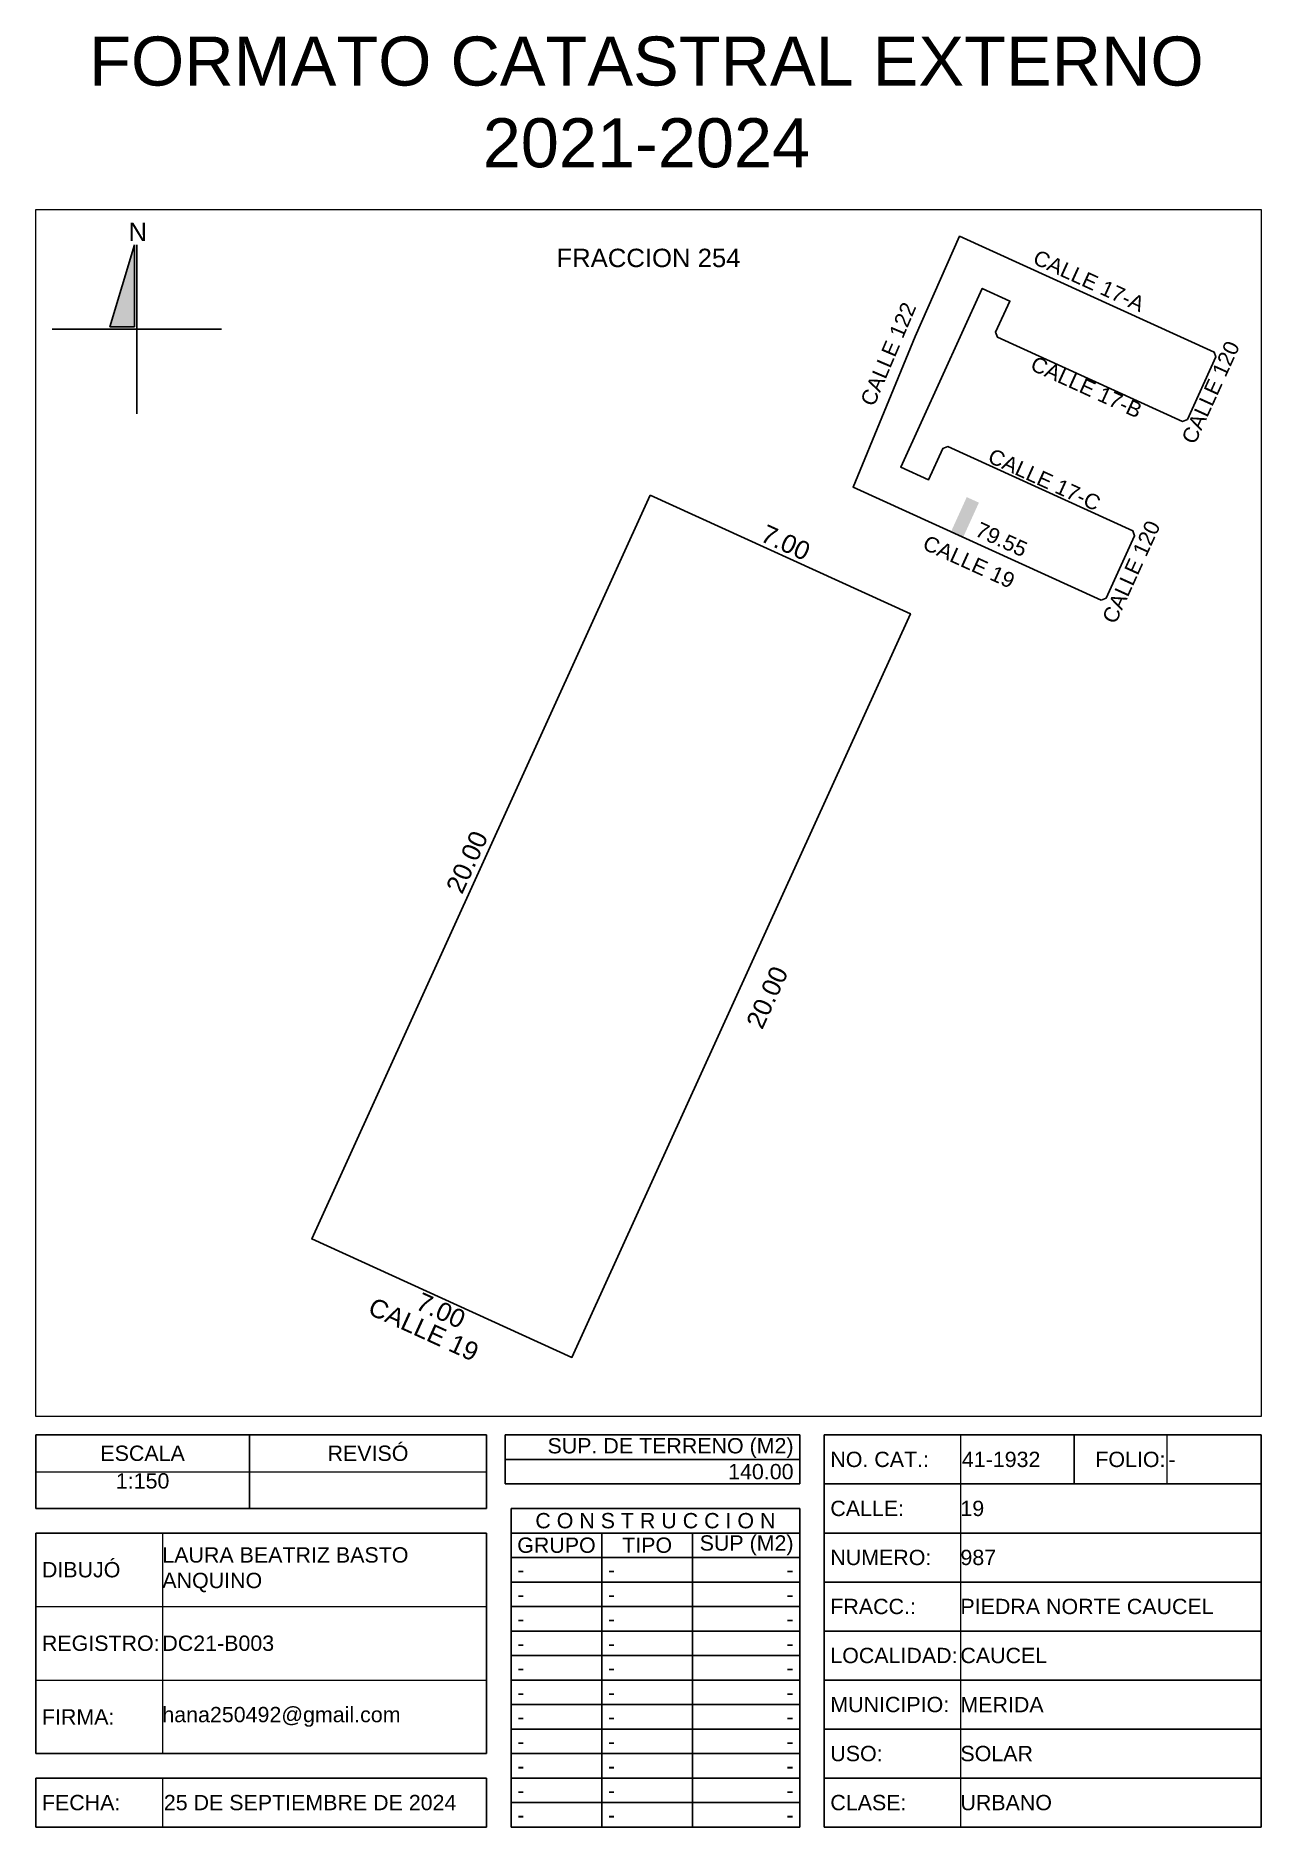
# Model space of a CAD drawing. Header units: inches. Extents: x 163.5 to 193.5, y 30.1 to 74.
import ezdxf

# ---------------------------------------------------------------- set-up
doc = ezdxf.new("R2010")
doc.units = ezdxf.units.IN
doc.header["$MEASUREMENT"] = 0
doc.layers.add('_DIV LOTES', color=7, linetype='Continuous')
doc.styles.add('Formato', font='arial.ttf')
doc.styles.add('Localizacion', font='arial.ttf')
doc.styles.get("Standard").update_dxf_attribs({"font": 'arial.ttf'})
doc.styles.add('Terreno', font='arial.ttf')
doc.dimstyles.new('T-100', dxfattribs={"dimscale": 0, "dimtxt": 0.45, "dimasz": 0.18, "dimexe": 0.18, "dimexo": 0.0625, "dimgap": 0.0905, "dimtad": 0, "dimzin": 1, "dimdsep": 46, "dimtxsty": 'Terreno', "dimblk": 'NONE', "dimcen": 0, "dimse1": 1, "dimse2": 1, "dimsd1": 1, "dimsd2": 1, "dimclrt": 256, "dimadec": 0, "dimazin": 0, "dimtfac": 1, "dimtix": 1, "dimtofl": 0, "dimtmove": 2, "dimatfit": 3, "dimldrblk": 'NONE', "dimfxl": 1, "dimtolj": 1, "dimarcsym": 0})
doc.dimstyles.new('U-100', dxfattribs={"dimscale": 0, "dimtxt": 0.375, "dimasz": 0.18, "dimexe": 0.18, "dimexo": 0.0625, "dimgap": 0.0905, "dimtad": 0, "dimzin": 1, "dimdsep": 46, "dimtxsty": 'Terreno', "dimblk": 'NONE', "dimcen": 0, "dimse1": 1, "dimse2": 1, "dimsd1": 1, "dimsd2": 1, "dimclrt": 256, "dimadec": 0, "dimazin": 0, "dimtfac": 1, "dimtix": 1, "dimtofl": 0, "dimtmove": 2, "dimatfit": 3, "dimldrblk": 'NONE', "dimfxl": 1, "dimtolj": 1, "dimarcsym": 0})

# ---------------------------------------------------------------- blocks, each defined once
blk = doc.blocks.new('*T4')
at = {"color": 0, "linetype": 'ByBlock', "lineweight": -2, "transparency": 16777216}
for p, q in [((0, 0), (11.036, 0)), ((0, 0), (0, -1.8)), ((5.23, 0), (5.23, -1.8)), ((11.036, 0), (11.036, -1.8)), ((0, -1.8), (11.036, -1.8))]:
    blk.add_line(p, q, dxfattribs=at)
at = {"layer": 'Defpoints', "color": 8, "linetype": 'ByBlock', "lineweight": 0, "transparency": 16777216}
blk.add_line((0, -0.9), (11.036, -0.9), dxfattribs=at)
at = {"color": 0, "lineweight": 18, "transparency": 16777216, "char_height": 0.375}
for s, insert, width, attachment_point in [('{\\C256;ESCALA}', (2.615, -0.45), 5.15762, 5), ('REVISÓ', (8.133, -0.45), 5.73486, 5), ('1:150', (2.615, -0.936), 5.15762, 2)]:
    blk.add_mtext(s, dxfattribs=dict(at, insert=insert, width=width, attachment_point=attachment_point))
blk = doc.blocks.new('*T5')
at = {"color": 0, "lineweight": -2, "transparency": 16777216}
for p, q in [((0, 0), (7.21, 0)), ((0, 0), (0, -0.6)), ((7.21, 0), (7.21, -0.6)), ((0, -0.6), (7.21, -0.6))]:
    blk.add_line(p, q, dxfattribs=at)
at = {"color": 0, "lineweight": 18, "transparency": 16777216, "insert": (7.06, -0.3), "char_height": 0.375, "width": 6.90975, "attachment_point": 6}
blk.add_mtext('140.00', dxfattribs=at)
blk = doc.blocks.new('*T6')
at = {"color": 0, "lineweight": -2, "transparency": 16777216}
for p, q in [((0, 0), (7.21, 0)), ((0, 0), (0, -0.6)), ((7.21, 0), (7.21, -0.6)), ((0, -0.6), (7.21, -0.6))]:
    blk.add_line(p, q, dxfattribs=at)
at = {"color": 0, "lineweight": 18, "transparency": 16777216, "insert": (7.06, -0.564), "char_height": 0.375, "width": 6.90975, "attachment_point": 9}
blk.add_mtext('{\\C256;  SUP. DE TERRENO (M2)   }', dxfattribs=at)
blk = doc.blocks.new('*T7')
at = {"color": 0, "lineweight": -2, "transparency": 16777216}
for p, q in [((0, 0), (3.336, 0)), ((0, 0), (0, -9.6)), ((0, -1.2), (3.336, -1.2)), ((0, -2.4), (3.336, -2.4)), ((0, -3.6), (3.336, -3.6)), ((0, -4.8), (3.336, -4.8)), ((0, -6), (3.336, -6)), ((0, -7.2), (3.336, -7.2)), ((0, -8.4), (3.336, -8.4)), ((0, -9.6), (3.336, -9.6))]:
    blk.add_line(p, q, dxfattribs=at)
at = {"layer": 'Defpoints', "color": 8, "linetype": 'ByBlock', "lineweight": 0, "transparency": 16777216}
blk.add_line((3.336, 0), (3.336, -9.6), dxfattribs=at)
at = {"color": 0, "lineweight": 18, "transparency": 16777216, "char_height": 0.375, "width": 3.03551, "attachment_point": 4, "style": 'Formato'}
for s, insert in [('NO. CAT.:', (0.15, -0.6)), ('CALLE:', (0.15, -1.8)), ('NUMERO:', (0.15, -3)), ('FRACC.:', (0.15, -4.2)), ('LOCALIDAD:', (0.15, -5.4)), ('MUNICIPIO:', (0.15, -6.6)), ('CLASE:', (0.15, -9))]:
    blk.add_mtext(s, dxfattribs=dict(at, insert=insert))
at = {"color": 0, "lineweight": 18, "transparency": 16777216, "insert": (0.15, -7.8), "char_height": 0.375, "width": 3.03551, "attachment_point": 4}
blk.add_mtext('USO:', dxfattribs=at)
blk = doc.blocks.new('*T8')
at = {"color": 0, "lineweight": -2, "transparency": 16777216}
for p, q in [((0, 0), (7.363, 0)), ((7.363, 0), (7.363, -8.4)), ((0, -1.2), (7.363, -1.2)), ((0, -2.4), (7.363, -2.4)), ((0, -3.6), (7.363, -3.6)), ((0, -4.8), (7.363, -4.8)), ((0, -6), (7.363, -6)), ((0, -7.2), (7.363, -7.2)), ((0, -8.4), (7.363, -8.4))]:
    blk.add_line(p, q, dxfattribs=at)
at = {"layer": 'Defpoints', "color": 8, "linetype": 'ByBlock', "lineweight": 0, "transparency": 16777216}
blk.add_line((0, 0), (0, -8.4), dxfattribs=at)
at = {"color": 0, "lineweight": 18, "transparency": 16777216, "char_height": 0.375, "width": 7.363, "attachment_point": 4}
for s, insert in [('19', (0, -0.6)), ('987', (0, -1.8)), ('PIEDRA NORTE CAUCEL', (0, -3)), ('CAUCEL', (0, -4.2)), ('MERIDA', (0, -5.4)), ('SOLAR', (0, -6.6)), ('URBANO', (0, -7.8))]:
    blk.add_mtext(s, dxfattribs=dict(at, insert=insert))
blk = doc.blocks.new('*T9')
at = {"color": 0, "lineweight": -2, "transparency": 16777216}
for p, q in [((0, 0), (2.782, 0)), ((2.782, 0), (2.782, -1.2)), ((0, -1.2), (2.782, -1.2))]:
    blk.add_line(p, q, dxfattribs=at)
at = {"layer": 'Defpoints', "color": 8, "linetype": 'ByBlock', "lineweight": 0, "transparency": 16777216}
blk.add_line((0, 0), (0, -1.2), dxfattribs=at)
at = {"color": 0, "lineweight": 18, "transparency": 16777216, "insert": (0.036, -0.6), "char_height": 0.375, "width": 2.7103, "attachment_point": 4}
blk.add_mtext('41-1932', dxfattribs=at)
blk = doc.blocks.new('*T10')
at = {"color": 0, "lineweight": -2, "transparency": 16777216}
for p, q in [((0, 0), (2.273, 0)), ((0, 0), (0, -1.2)), ((0, -1.2), (2.273, -1.2))]:
    blk.add_line(p, q, dxfattribs=at)
at = {"layer": 'Defpoints', "color": 8, "linetype": 'ByBlock', "lineweight": 0, "transparency": 16777216}
blk.add_line((2.273, 0), (2.273, -1.2), dxfattribs=at)
at = {"color": 0, "lineweight": 18, "transparency": 16777216, "insert": (2.237, -0.6), "char_height": 0.375, "width": 2.2007, "attachment_point": 6}
blk.add_mtext(' FOLIO:', dxfattribs=at)
blk = doc.blocks.new('*T11')
at = {"color": 0, "lineweight": -2, "transparency": 16777216}
for p, q in [((0, 0), (2.308, 0)), ((2.308, 0), (2.308, -1.2)), ((0, -1.2), (2.308, -1.2))]:
    blk.add_line(p, q, dxfattribs=at)
at = {"layer": 'Defpoints', "color": 8, "linetype": 'ByBlock', "lineweight": 0, "transparency": 16777216}
blk.add_line((0, 0), (0, -1.2), dxfattribs=at)
at = {"color": 0, "lineweight": 18, "transparency": 16777216, "insert": (0.036, -0.6), "char_height": 0.375, "width": 2.236, "attachment_point": 4}
blk.add_mtext('-', dxfattribs=at)
blk = doc.blocks.new('*T12')
at = {"color": 0, "lineweight": -2, "transparency": 16777216}
for p, q in [((0, 0), (3.098, 0)), ((0, 0), (0, -1.2)), ((0, -1.2), (3.098, -1.2))]:
    blk.add_line(p, q, dxfattribs=at)
at = {"layer": 'Defpoints', "color": 8, "linetype": 'ByBlock', "lineweight": 0, "transparency": 16777216}
blk.add_line((3.098, 0), (3.098, -1.2), dxfattribs=at)
at = {"color": 0, "lineweight": 18, "transparency": 16777216, "insert": (0.15, -0.6), "char_height": 0.375, "width": 2.79829, "attachment_point": 4}
blk.add_mtext('{\\C256;FECHA:}', dxfattribs=at)
blk = doc.blocks.new('*T13')
at = {"color": 0, "lineweight": -2, "transparency": 16777216}
for p, q in [((0, 0), (7.938, 0)), ((7.938, 0), (7.938, -1.2)), ((0, -1.2), (7.938, -1.2))]:
    blk.add_line(p, q, dxfattribs=at)
at = {"layer": 'Defpoints', "color": 8, "linetype": 'ByBlock', "lineweight": 0, "transparency": 16777216}
blk.add_line((0, 0), (0, -1.2), dxfattribs=at)
at = {"color": 0, "lineweight": 18, "transparency": 16777216, "insert": (0.036, -0.6), "char_height": 0.375, "width": 7.86619, "attachment_point": 4}
blk.add_mtext('{\\C256;25 DE SEPTIEMBRE DE 2024}', dxfattribs=at)
blk = doc.blocks.new('*T14')
at = {"color": 0, "lineweight": -2, "transparency": 16777216}
for p, q in [((0, 0), (7.065, 0)), ((0, 0), (0, -7.8)), ((7.065, 0), (7.065, -7.8)), ((0, -0.6), (7.065, -0.6)), ((2.22, -0.6), (2.22, -7.8)), ((4.44, -0.6), (4.44, -7.8)), ((0, -1.2), (7.065, -1.2)), ((0, -1.8), (7.065, -1.8)), ((0, -2.4), (7.065, -2.4)), ((0, -3), (7.065, -3)), ((0, -3.6), (7.065, -3.6)), ((0, -4.2), (7.065, -4.2)), ((0, -4.8), (7.065, -4.8)), ((0, -5.4), (7.065, -5.4)), ((0, -6), (7.065, -6)), ((0, -6.6), (7.065, -6.6)), ((0, -7.2), (7.065, -7.2)), ((0, -7.8), (7.065, -7.8))]:
    blk.add_line(p, q, dxfattribs=at)
at = {"color": 0, "lineweight": 18, "transparency": 16777216, "char_height": 0.375}
for s, insert, width, attachment_point in [('{\\C256;C O N S T R U C C I O N}', (3.532, -0.3), 7.065, 5), ('GRUPO', (1.11, -0.9), 2.22, 5), ('TIPO', (3.33, -0.9), 2.22, 5), ('SUP (M2)', (6.915, -0.9), 2.325, 6), ('-', (0.15, -1.5), 1.92, 4), ('-', (2.37, -1.5), 1.92, 4), ('-', (0.15, -2.1), 1.92, 4), ('-', (2.37, -2.1), 1.92, 4), ('-', (0.15, -2.7), 1.92, 4), ('-', (2.37, -2.7), 1.92, 4), ('-', (0.15, -3.3), 1.92, 4), ('-', (2.37, -3.3), 1.92, 4), ('-', (0.15, -3.9), 1.92, 4), ('-', (2.37, -3.9), 1.92, 4), ('-', (0.15, -4.5), 1.92, 4), ('-', (2.37, -4.5), 1.92, 4), ('-', (0.15, -5.1), 1.92, 4), ('-', (2.37, -5.1), 1.92, 4), ('-', (0.15, -5.7), 1.92, 4), ('-', (2.37, -5.7), 1.92, 4), ('-', (0.15, -6.3), 1.92, 4), ('-', (2.37, -6.3), 1.92, 4), ('-', (0.15, -6.9), 1.92, 4), ('-', (2.37, -6.9), 1.92, 4), ('-', (0.15, -7.5), 1.92, 4), ('-', (2.37, -7.5), 1.92, 4), ('-', (6.915, -7.5), 2.325, 6)]:
    blk.add_mtext(s, dxfattribs=dict(at, insert=insert, width=width, attachment_point=attachment_point))
at = {"color": 0, "lineweight": 18, "transparency": 16777216, "char_height": 0.375, "width": 2.325, "attachment_point": 6, "style": 'Formato'}
for insert in [(6.915, -1.5), (6.915, -2.1), (6.915, -2.7), (6.915, -3.3), (6.915, -3.9), (6.915, -4.5), (6.915, -5.1), (6.915, -5.7), (6.915, -6.3), (6.915, -6.9)]:
    blk.add_mtext('-', dxfattribs=dict(at, insert=insert))
blk = doc.blocks.new('*T15')
at = {"color": 0, "lineweight": -2, "transparency": 16777216}
for p, q in [((0, 0), (11.036, 0)), ((0, 0), (0, -5.4)), ((11.036, 0), (11.036, -5.4)), ((0, -5.4), (11.036, -5.4))]:
    blk.add_line(p, q, dxfattribs=at)
at = {"layer": 'Defpoints', "color": 8, "linetype": 'ByBlock', "lineweight": 0, "transparency": 16777216}
for p, q in [((3.098, 0), (3.098, -5.4)), ((0, -1.8), (11.036, -1.8)), ((0, -3.6), (11.036, -3.6))]:
    blk.add_line(p, q, dxfattribs=at)
at = {"color": 0, "lineweight": 18, "transparency": 16777216, "char_height": 0.375, "width": 7.93819, "attachment_point": 4, "style": 'Formato'}
for s, insert in [('LAURA BEATRIZ BASTO ANQUINO', (3.098, -0.9)), ('DC21-B003', (3.098, -2.7)), ('hana250492@gmail.com', (3.098, -4.5))]:
    blk.add_mtext(s, dxfattribs=dict(at, insert=insert))
at = {"color": 0, "lineweight": 18, "transparency": 16777216, "char_height": 0.375, "width": 2.79829, "attachment_point": 4}
for s, insert in [('DIBUJÓ', (0.15, -0.9)), ('REGISTRO:', (0.15, -2.7)), ('FIRMA:', (0.15, -4.5))]:
    blk.add_mtext(s, dxfattribs=dict(at, insert=insert))
blk = doc.blocks.new('Norte')
blk.add_hatch(color=256).paths.add_polyline_path([(2254.291, 2179.168), (2254.691, 2179.168), (2254.691, 2180.508)])
for p, q in [((2254.731, 2180.508), (2254.731, 2177.748)), ((2253.351, 2179.128), (2256.111, 2179.128))]:
    blk.add_line(p, q)
blk.add_lwpolyline([(2254.691, 2180.508), (2254.291, 2179.168), (2254.691, 2179.168)], close=True)
at = {"insert": (2254.595, 2180.866), "char_height": 0.3, "width": 0.27128, "attachment_point": 1, "style": 'Localizacion'}
blk.add_mtext('N', dxfattribs=at)
blk = doc.blocks.new('*D19')
at = {"layer": 'Defpoints', "color": 0, "transparency": 16777216}
for p in [(186.135, 69.082), (183.087, 63.123), (183.528, 62.936)]:
    blk.add_point(p, dxfattribs=at)
at = {"transparency": 16777216, "insert": (184.39, 66.196), "char_height": 0.375, "attachment_point": 5, "rotation": 67.0167, "style": 'Terreno'}
blk.add_mtext('\\A1;CALLE 122', dxfattribs=at)
blk = doc.blocks.new('_None')
blk = doc.blocks.new('*D20')
at = {"layer": 'Defpoints', "color": 0, "transparency": 16777216}
for p in [(186.394, 69.651), (186.135, 69.082), (192.364, 66.246)]:
    blk.add_point(p, dxfattribs=at)
at = {"transparency": 16777216, "insert": (189.301, 67.99), "char_height": 0.375, "attachment_point": 5, "rotation": 335.528, "style": 'Terreno'}
blk.add_mtext('\\A1;CALLE 17-A', dxfattribs=at)
blk = doc.blocks.new('*D21')
at = {"layer": 'Defpoints', "color": 0, "transparency": 16777216}
for p in [(183.528, 62.936), (189.6, 60.173), (189.398, 59.73)]:
    blk.add_point(p, dxfattribs=at)
at = {"transparency": 16777216, "insert": (186.363, 61.111), "char_height": 0.375, "attachment_point": 5, "rotation": 335.528, "style": 'Terreno'}
blk.add_mtext('\\A1;CALLE 19', dxfattribs=at)
blk = doc.blocks.new('*D22')
at = {"layer": 'Defpoints', "color": 0, "transparency": 16777216}
for p in [(190.418, 61.751), (190.687, 61.629), (189.72, 60.218)]:
    blk.add_point(p, dxfattribs=at)
at = {"transparency": 16777216, "insert": (190.338, 60.862), "char_height": 0.375, "attachment_point": 5, "rotation": 65.528, "style": 'Terreno'}
blk.add_mtext('\\A1;CALLE 120', dxfattribs=at)
blk = doc.blocks.new('*D23')
at = {"layer": 'Defpoints', "color": 0, "transparency": 16777216}
for p in [(185.946, 64.153), (185.845, 63.932), (190.373, 61.872)]:
    blk.add_point(p, dxfattribs=at)
at = {"transparency": 16777216, "insert": (188.21, 63.122), "char_height": 0.375, "attachment_point": 5, "rotation": 335.528, "style": 'Terreno'}
blk.add_mtext('\\A1;CALLE 17-C', dxfattribs=at)
blk = doc.blocks.new('*D24')
at = {"layer": 'Defpoints', "color": 0, "transparency": 16777216}
for p in [(187.063, 66.608), (191.591, 64.547), (191.504, 64.356)]:
    blk.add_point(p, dxfattribs=at)
at = {"transparency": 16777216, "insert": (189.24, 65.387), "char_height": 0.375, "attachment_point": 5, "rotation": 335.528, "style": 'Terreno'}
blk.add_mtext('\\A1;CALLE 17-B', dxfattribs=at)
blk = doc.blocks.new('*D25')
at = {"layer": 'Defpoints', "color": 0, "transparency": 16777216}
for p in [(192.409, 66.126), (192.631, 66.025), (191.712, 64.593)]:
    blk.add_point(p, dxfattribs=at)
at = {"transparency": 16777216, "insert": (192.282, 65.258), "char_height": 0.375, "attachment_point": 5, "rotation": 65.528, "style": 'Terreno'}
blk.add_mtext('\\A1;CALLE 120', dxfattribs=at)
blk = doc.blocks.new('*D26')
at = {"layer": 'Defpoints', "color": 0, "transparency": 16777216}
for p in [(184.437, 62.522), (189.6, 60.173), (189.741, 60.483)]:
    blk.add_point(p, dxfattribs=at)
at = {"transparency": 16777216, "insert": (187.16, 61.658), "char_height": 0.375, "attachment_point": 5, "rotation": 335.528, "style": 'Terreno'}
blk.add_mtext('\\A1;79.55', dxfattribs=at)
blk = doc.blocks.new('*D27')
at = {"layer": 'Defpoints', "color": 0, "transparency": 16777216}
for p in [(177.727, 63.12), (178.559, 62.741), (170.274, 44.538)]:
    blk.add_point(p, dxfattribs=at)
at = {"transparency": 16777216, "insert": (174.077, 53.762), "char_height": 0.45, "attachment_point": 5, "rotation": 65.528, "style": 'Terreno'}
blk.add_mtext('\\A1;20.00', dxfattribs=at)
blk = doc.blocks.new('*D28')
at = {"layer": 'Defpoints', "color": 0, "transparency": 16777216}
for p in [(184.93, 59.841), (176.645, 41.638), (177.283, 41.348)]:
    blk.add_point(p, dxfattribs=at)
at = {"transparency": 16777216, "insert": (181.425, 50.449), "char_height": 0.45, "attachment_point": 5, "rotation": 65.528, "style": 'Terreno'}
blk.add_mtext('\\A1;20.00', dxfattribs=at)
blk = doc.blocks.new('*D29')
at = {"layer": 'Defpoints', "color": 0, "transparency": 16777216}
for p in [(170.274, 44.538), (169.988, 43.91), (176.645, 41.638)]:
    blk.add_point(p, dxfattribs=at)
at = {"transparency": 16777216, "insert": (173.434, 42.785), "char_height": 0.45, "attachment_point": 5, "rotation": 335.528, "style": 'Terreno'}
blk.add_mtext('\\A1;7.00', dxfattribs=at)
blk = doc.blocks.new('*D30')
at = {"layer": 'Defpoints', "color": 0, "transparency": 16777216}
for p in [(170.274, 44.538), (169.706, 43.291), (176.645, 41.638)]:
    blk.add_point(p, dxfattribs=at)
at = {"transparency": 16777216, "insert": (173.013, 42.322), "char_height": 0.45, "attachment_point": 5, "rotation": 335.528, "style": 'Terreno'}
blk.add_mtext('\\A1;CALLE 19', dxfattribs=at)
blk = doc.blocks.new('*D31')
at = {"layer": 'Defpoints', "color": 0, "transparency": 16777216}
for p in [(178.559, 62.741), (185.062, 60.132), (184.93, 59.841)]:
    blk.add_point(p, dxfattribs=at)
at = {"transparency": 16777216, "insert": (181.876, 61.582), "char_height": 0.45, "attachment_point": 5, "rotation": 335.528, "style": 'Terreno'}
blk.add_mtext('\\A1;7.00', dxfattribs=at)
blk = doc.blocks.new('*D34')
at = {"layer": 'Defpoints', "color": 0, "transparency": 16777216}
for p in [(163.518, 69.739), (193.518, 69.739), (193.518, 68.547)]:
    blk.add_point(p, dxfattribs=at)
at = {"transparency": 16777216, "insert": (178.518, 68.547), "char_height": 0.45, "width": 5.55464, "attachment_point": 5, "style": 'Terreno'}
blk.add_mtext('\\A1;FRACCION 254', dxfattribs=at)

msp = doc.modelspace()

# ---------------------------------------------------------------- hatches: boundary and pattern name
h = msp.add_hatch(color=256)
h.dxf.hatch_style = 1
h.paths.add_polyline_path([(186.608, 62.56), (186.31, 62.695), (185.924, 61.846), (186.221, 61.71)])

# ---------------------------------------------------------------- linework, layer by layer
at = {"lineweight": 18}
msp.add_lwpolyline([(163.518, 69.739), (193.518, 69.739), (193.518, 40.189), (163.518, 40.189)], close=True, dxfattribs=at)
at = {"layer": '_DIV LOTES'}
for points in [[(189.6, 60.173), (189.72, 60.218), (190.418, 61.751), (190.373, 61.872), (185.845, 63.932), (185.725, 63.887), (185.376, 63.121), (184.696, 63.43), (186.688, 67.805), (187.367, 67.495), (187.018, 66.729), (187.063, 66.608), (191.591, 64.547), (191.712, 64.593), (192.409, 66.126), (192.364, 66.246), (186.135, 69.082), (185.046, 66.629), (183.528, 62.936), (189.6, 60.173)], [(178.559, 62.741), (184.93, 59.841), (176.645, 41.638), (170.274, 44.538), (178.559, 62.741)]]:
    msp.add_lwpolyline(points, dxfattribs=at)

# ---------------------------------------------------------------- block references
at = {"lineweight": 25, "xscale": 1.5, "yscale": 1.5, "zscale": 1.5}
msp.add_blockref('Norte', (-3216.104, -3201.888), dxfattribs=at)
for name, p in [('*T4', (163.518, 39.739)), ('*T6', (175.01, 39.739)), ('*T7', (182.82, 39.739)), ('*T9', (186.155, 39.739)), ('*T10', (188.938, 39.739)), ('*T11', (191.21, 39.739)), ('*T5', (175.01, 39.139)), ('*T8', (186.155, 38.539)), ('*T14', (175.155, 37.939)), ('*T15', (163.518, 37.339)), ('*T12', (163.518, 31.339)), ('*T13', (166.617, 31.339))]:
    msp.add_blockref(name, p)

# ---------------------------------------------------------------- texts
at = {"lineweight": 18, "insert": (178.468, 72.36), "char_height": 1.2, "width": 31.23058, "attachment_point": 5, "style": 'Formato'}
msp.add_mtext('\\A1;FORMATO CATASTRAL EXTERNO 2021-2024', dxfattribs=at)

# ---------------------------------------------------------------- dimensions: what is measured, and where the dimension line sits
dim = msp.add_linear_dim(base=(193.518, 68.547), p1=(163.518, 69.739), p2=(193.518, 69.739), text='FRACCION 254', dimstyle='T-100', override={"dimscale": 1})
dim.commit()
dim.dimension.update_dxf_attribs({"geometry": '*D34', "text_midpoint": (178.518, 68.547)})
for base, p1, p2, text, dimstyle, picture, middle in [((186.394, 69.651), (192.364, 66.246), (186.135, 69.082), 'CALLE 17-A', 'U-100', '*D20', (189.301, 67.99)), ((169.706, 43.291), (176.645, 41.638), (170.274, 44.538), 'CALLE 19', 'T-100', '*D30', (173.013, 42.322))]:
    dim = msp.add_linear_dim(base=base, p1=p1, p2=p2, angle=155.528, text=text, dimstyle=dimstyle, override={"dimscale": 1})
    dim.commit()
    dim.dimension.update_dxf_attribs({"geometry": picture, "text_midpoint": middle, "dimtype": 161})
for p1, p2, distance, text, picture, middle in [((186.135, 69.082), (183.528, 62.936), -0.48, 'CALLE 122', '*D19', (184.39, 66.196)), ((187.063, 66.608), (191.591, 64.547), -0.21, 'CALLE 17-B', '*D24', (189.24, 65.387)), ((191.712, 64.593), (192.409, 66.126), -0.243, 'CALLE 120', '*D25', (192.282, 65.258)), ((190.373, 61.872), (185.845, 63.932), -0.242, 'CALLE 17-C', '*D23', (188.21, 63.122)), ((183.528, 62.936), (189.6, 60.173), -0.487, 'CALLE 19', '*D21', (186.363, 61.111)), ((184.437, 62.522), (189.6, 60.173), 0.341, '79.55', '*D26', (187.16, 61.658)), ((189.72, 60.218), (190.418, 61.751), -0.295, 'CALLE 120', '*D22', (190.338, 60.862))]:
    dim = msp.add_aligned_dim(p1=p1, p2=p2, distance=distance, text=text, dimstyle='U-100', override={"dimscale": 1})
    dim.commit()
    dim.dimension.update_dxf_attribs({"geometry": picture, "text_midpoint": middle})
for base, p1, p2, angle, picture, middle in [((177.727, 63.12), (170.274, 44.538), (178.559, 62.741), 65.528, '*D27', (174.077, 53.762)), ((169.988, 43.91), (176.645, 41.638), (170.274, 44.538), 155.528, '*D29', (173.434, 42.785))]:
    dim = msp.add_linear_dim(base=base, p1=p1, p2=p2, angle=angle, dimstyle='T-100', override={"dimscale": 1})
    dim.commit()
    dim.dimension.update_dxf_attribs({"geometry": picture, "text_midpoint": middle, "dimtype": 161})
for p1, p2, distance, picture, middle in [((178.559, 62.741), (184.93, 59.841), 0.319, '*D31', (181.876, 61.582)), ((184.93, 59.841), (176.645, 41.638), 0.701, '*D28', (181.425, 50.449))]:
    dim = msp.add_aligned_dim(p1=p1, p2=p2, distance=distance, dimstyle='T-100', override={"dimscale": 1})
    dim.commit()
    dim.dimension.update_dxf_attribs({"geometry": picture, "text_midpoint": middle})

doc.saveas('drawing.dxf')
